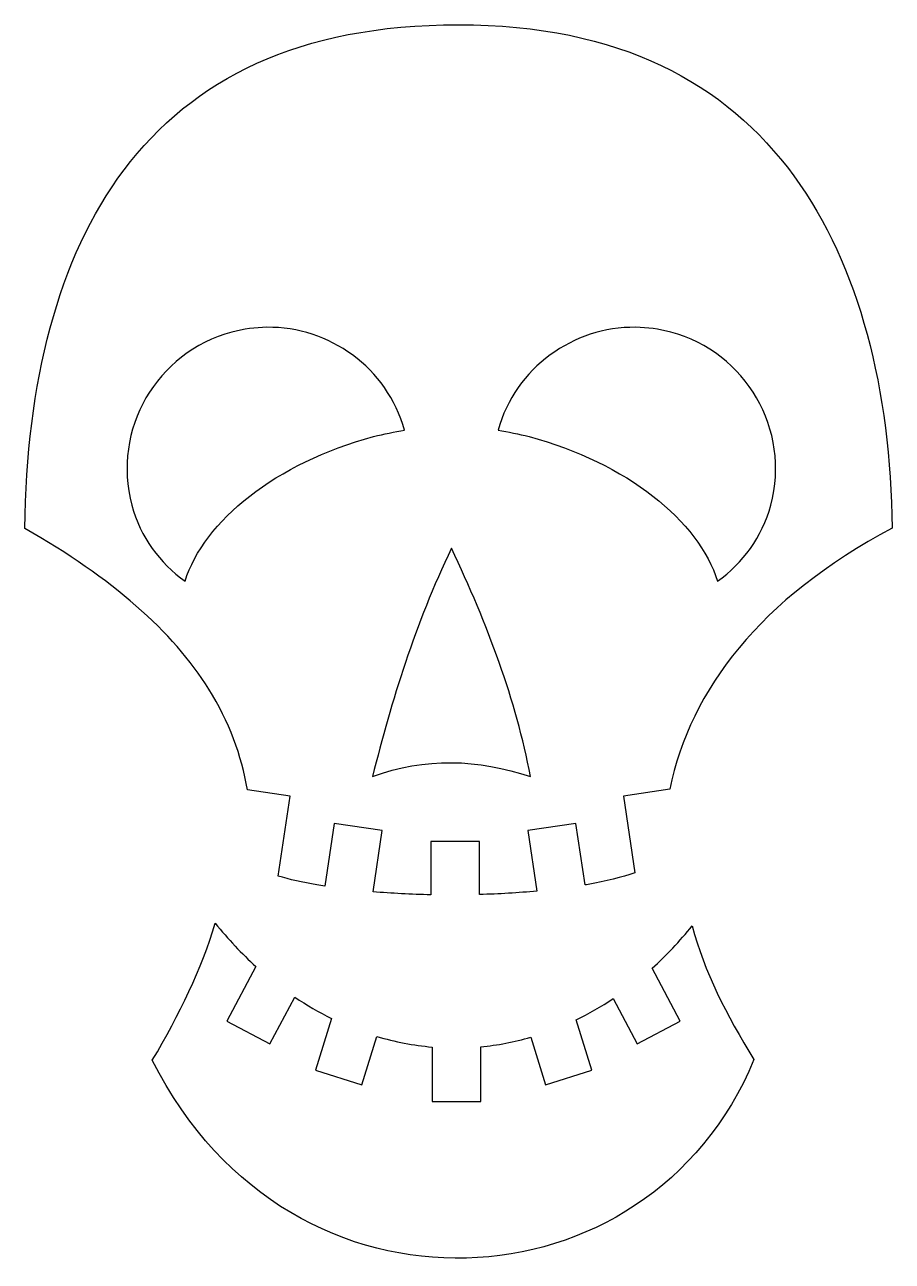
# Model space of a CAD drawing. Header units: centimetres. Extents: x -6.9 to 7.2, y -10 to 10.1.
import ezdxf

# ---------------------------------------------------------------- set-up
doc = ezdxf.new("R2010")
doc.units = ezdxf.units.CM
doc.header["$MEASUREMENT"] = 0
doc.layers.add('Layer 1', color=7, linetype='Continuous')

msp = doc.modelspace()

# ---------------------------------------------------------------- linework, layer by layer
at = {"layer": 'Layer 1'}
for points, knots in [([(0.16656, 10.06389), (-2.43554, 10.06389), (-4.14436, 9.18077), (-5.25498, 7.70889), (-5.25498, 7.70889), (-6.33098, 6.28285), (-6.83396, 4.25407), (-6.86453, 1.89561), (-6.86453, 1.89561), (-5.44642, 1.09366), (-4.46918, 0.22964), (-3.87988, -0.71054), (-3.87988, -0.71054), (-3.5511, -1.23511), (-3.3489, -1.78253), (-3.25567, -2.34059), (-3.25567, -2.34059), (-3.25567, -2.34059), (-2.56015, -2.44567), (-2.56015, -2.44567), (-2.56015, -2.44567), (-2.56015, -2.44567), (-2.7556, -3.7398), (-2.7556, -3.7398), (-2.7556, -3.7398), (-2.57289, -3.79344), (-2.36112, -3.84395), (-2.13025, -3.88326), (-2.13025, -3.88326), (-2.0885, -3.89034), (-2.04465, -3.89663), (-2.00176, -3.90325), (-2.00176, -3.90325), (-2.00176, -3.90325), (-1.84802, -2.88557), (-1.84802, -2.88557), (-1.84802, -2.88557), (-1.84802, -2.88557), (-1.06884, -3.00322), (-1.06884, -3.00322), (-1.06884, -3.00322), (-1.06884, -3.00322), (-1.21862, -3.99476), (-1.21862, -3.99476), (-1.21862, -3.99476), (-0.91733, -4.01998), (-0.60267, -4.03642), (-0.28312, -4.04304), (-0.28312, -4.04304), (-0.28312, -4.04304), (-0.28312, -3.1786), (-0.28312, -3.1786), (-0.28312, -3.1786), (-0.28312, -3.1786), (0.50492, -3.17858), (0.50492, -3.17858), (0.50492, -3.17858), (0.50492, -3.17858), (0.50492, -4.03952), (0.50492, -4.03952), (0.50492, -4.03952), (0.82253, -4.03037), (1.13609, -4.01203), (1.43641, -3.98394), (1.43641, -3.98394), (1.43641, -3.98394), (1.28815, -3.00311), (1.28815, -3.00311), (1.28815, -3.00311), (1.28815, -3.00311), (2.06729, -2.88546), (2.06729, -2.88546), (2.06729, -2.88546), (2.06729, -2.88546), (2.21812, -3.88315), (2.21812, -3.88315), (2.21812, -3.88315), (2.23448, -3.88037), (2.25177, -3.87792), (2.268, -3.87505), (2.268, -3.87505), (2.55601, -3.82445), (2.8123, -3.75799), (3.0266, -3.68673), (3.0266, -3.68673), (3.0266, -3.68673), (2.83916, -2.44556), (2.83916, -2.44556), (2.83916, -2.44556), (2.83916, -2.44556), (3.58912, -2.33234), (3.58912, -2.33234), (3.58912, -2.33234), (3.93532, -0.7017), (5.04025, 0.74795), (7.19714, 1.90225), (7.19714, 1.90225), (7.16492, 4.13066), (6.67312, 6.15607), (5.60222, 7.61264), (5.60222, 7.61264), (4.49414, 9.11979), (2.78604, 10.06381), (0.16656, 10.06381), (0.16656, 10.06381), (0.16656, 10.06381), (0.16656, 10.06389), (0.16656, 10.06389)], [0, 0, 0, 0, 0.03571429, 0.03571429, 0.03571429, 0.03571429, 0.07142857, 0.07142857, 0.07142857, 0.07142857, 0.10714286, 0.10714286, 0.10714286, 0.10714286, 0.14285714, 0.14285714, 0.14285714, 0.14285714, 0.17857143, 0.17857143, 0.17857143, 0.17857143, 0.21428571, 0.21428571, 0.21428571, 0.21428571, 0.25, 0.25, 0.25, 0.25, 0.28571429, 0.28571429, 0.28571429, 0.28571429, 0.32142857, 0.32142857, 0.32142857, 0.32142857, 0.35714286, 0.35714286, 0.35714286, 0.35714286, 0.39285714, 0.39285714, 0.39285714, 0.39285714, 0.42857143, 0.42857143, 0.42857143, 0.42857143, 0.46428571, 0.46428571, 0.46428571, 0.46428571, 0.5, 0.5, 0.5, 0.5, 0.53571429, 0.53571429, 0.53571429, 0.53571429, 0.57142857, 0.57142857, 0.57142857, 0.57142857, 0.60714286, 0.60714286, 0.60714286, 0.60714286, 0.64285714, 0.64285714, 0.64285714, 0.64285714, 0.67857143, 0.67857143, 0.67857143, 0.67857143, 0.71428571, 0.71428571, 0.71428571, 0.71428571, 0.75, 0.75, 0.75, 0.75, 0.78571429, 0.78571429, 0.78571429, 0.78571429, 0.82142857, 0.82142857, 0.82142857, 0.82142857, 0.85714286, 0.85714286, 0.85714286, 0.85714286, 0.89285714, 0.89285714, 0.89285714, 0.89285714, 0.92857143, 0.92857143, 0.92857143, 0.92857143, 1, 1, 1, 1]), ([(-2.93966, 5.1579), (-1.92645, 5.16996), (-0.9934, 4.50544), (-0.7072, 3.4899), (-0.7072, 3.4899), (-0.87191, 3.45954), (-1.04328, 3.43112), (-1.21039, 3.38646), (-1.21039, 3.38646), (-2.79346, 2.96288), (-3.96215, 2.01811), (-4.26601, 1.04082), (-4.26601, 1.04082), (-4.67597, 1.33832), (-4.987, 1.74937), (-5.12834, 2.27579), (-5.12834, 2.27579), (-5.4559, 3.49643), (-4.7296, 4.75253), (-3.50723, 5.07954), (-3.50723, 5.07954), (-3.31768, 5.13027), (-3.1273, 5.15565), (-2.93965, 5.15789), (-2.93965, 5.15789), (-2.93965, 5.15789), (-2.93966, 5.1579), (-2.93966, 5.1579)], [0, 0, 0, 0, 0.125, 0.125, 0.125, 0.125, 0.25, 0.25, 0.25, 0.25, 0.375, 0.375, 0.375, 0.375, 0.5, 0.5, 0.5, 0.5, 0.625, 0.625, 0.625, 0.625, 0.75, 0.75, 0.75, 0.75, 1, 1, 1, 1]), ([(3.03905, 5.1579), (3.2267, 5.15567), (3.41709, 5.13028), (3.60663, 5.07959), (3.60663, 5.07959), (4.82908, 4.75258), (5.55534, 3.49648), (5.22778, 2.27584), (5.22778, 2.27584), (5.08652, 1.74946), (4.7754, 1.33845), (4.36545, 1.04091), (4.36545, 1.04091), (4.06159, 2.01815), (2.89294, 2.96293), (1.30987, 3.3865), (1.30987, 3.3865), (1.1428, 3.43111), (0.97135, 3.45953), (0.80664, 3.4899), (0.80664, 3.4899), (1.09279, 4.50543), (2.02584, 5.16996), (3.03901, 5.1579), (3.03901, 5.1579), (3.03901, 5.1579), (3.03905, 5.1579), (3.03905, 5.1579)], [0, 0, 0, 0, 0.125, 0.125, 0.125, 0.125, 0.25, 0.25, 0.25, 0.25, 0.375, 0.375, 0.375, 0.375, 0.5, 0.5, 0.5, 0.5, 0.625, 0.625, 0.625, 0.625, 0.75, 0.75, 0.75, 0.75, 1, 1, 1, 1]), ([(0.05237, 1.57518), (0.63766, 0.34135), (1.10193, -0.89249), (1.33251, -2.12632), (1.33251, -2.12632), (0.47911, -1.84464), (-0.37424, -1.80719), (-1.22763, -2.12632), (-1.22763, -2.12632), (-0.91601, -0.89249), (-0.54156, 0.34135), (0.05238, 1.57518), (0.05238, 1.57518), (0.05238, 1.57518), (0.05237, 1.57518), (0.05237, 1.57518)], [0, 0, 0, 0, 0.2, 0.2, 0.2, 0.2, 0.4, 0.4, 0.4, 0.4, 0.6, 0.6, 0.6, 0.6, 1, 1, 1, 1]), ([(-3.77656, -4.50523), (-3.99815, -5.24165), (-4.35359, -5.9817), (-4.79736, -6.72664), (-4.79736, -6.72664), (-3.65461, -8.98545), (-1.6491, -9.98517), (0.2951, -9.93297), (0.2951, -9.93297), (2.23723, -9.88077), (4.09823, -8.77495), (4.95571, -6.71534), (4.95571, -6.71534), (4.50641, -5.98356), (4.14904, -5.29576), (3.95549, -4.5458), (3.95549, -4.5458), (3.7511, -4.7986), (3.53373, -5.02778), (3.3061, -5.23356), (3.3061, -5.23356), (3.3061, -5.23356), (3.76101, -6.09062), (3.76101, -6.09062), (3.76101, -6.09062), (3.76101, -6.09062), (3.06499, -6.4601), (3.06499, -6.4601), (3.06499, -6.4601), (3.06499, -6.4601), (2.67548, -5.72617), (2.67548, -5.72617), (2.67548, -5.72617), (2.4799, -5.85664), (2.27902, -5.97167), (2.07387, -6.07077), (2.07387, -6.07077), (2.07387, -6.07077), (2.32793, -6.88925), (2.32793, -6.88925), (2.32793, -6.88925), (2.32793, -6.88925), (1.57523, -7.12286), (1.57523, -7.12286), (1.57523, -7.12286), (1.57523, -7.12286), (1.33647, -6.35359), (1.33647, -6.35359), (1.33647, -6.35359), (1.06997, -6.43055), (0.79904, -6.4822), (0.52617, -6.50818), (0.52617, -6.50818), (0.52617, -6.50818), (0.52617, -7.39379), (0.52617, -7.39379), (0.52617, -7.39379), (0.52617, -7.39379), (-0.26195, -7.39377), (-0.26195, -7.39377), (-0.26195, -7.39377), (-0.26195, -7.39377), (-0.26195, -6.51128), (-0.26195, -6.51128), (-0.26195, -6.51128), (-0.56303, -6.48501), (-0.86255, -6.42745), (-1.15718, -6.3389), (-1.15718, -6.3389), (-1.15718, -6.3389), (-1.40049, -7.1228), (-1.40049, -7.1228), (-1.40049, -7.1228), (-1.40049, -7.1228), (-2.15319, -6.88919), (-2.15319, -6.88919), (-2.15319, -6.88919), (-2.15319, -6.88919), (-1.89209, -6.04819), (-1.89209, -6.04819), (-1.89209, -6.04819), (-2.09483, -5.94808), (-2.29366, -5.83246), (-2.48759, -5.70157), (-2.48759, -5.70157), (-2.48759, -5.70157), (-2.89029, -6.46005), (-2.89029, -6.46005), (-2.89029, -6.46005), (-2.89029, -6.46005), (-3.58636, -6.09057), (-3.58636, -6.09057), (-3.58636, -6.09057), (-3.58636, -6.09057), (-3.11703, -5.20643), (-3.11703, -5.20643), (-3.11703, -5.20643), (-3.34769, -4.99694), (-3.56835, -4.76316), (-3.77654, -4.50518), (-3.77654, -4.50518), (-3.77654, -4.50518), (-3.77656, -4.50523), (-3.77656, -4.50523)], [0, 0, 0, 0, 0.03703704, 0.03703704, 0.03703704, 0.03703704, 0.07407407, 0.07407407, 0.07407407, 0.07407407, 0.11111111, 0.11111111, 0.11111111, 0.11111111, 0.14814815, 0.14814815, 0.14814815, 0.14814815, 0.18518519, 0.18518519, 0.18518519, 0.18518519, 0.22222222, 0.22222222, 0.22222222, 0.22222222, 0.25925926, 0.25925926, 0.25925926, 0.25925926, 0.2962963, 0.2962963, 0.2962963, 0.2962963, 0.33333333, 0.33333333, 0.33333333, 0.33333333, 0.37037037, 0.37037037, 0.37037037, 0.37037037, 0.40740741, 0.40740741, 0.40740741, 0.40740741, 0.44444444, 0.44444444, 0.44444444, 0.44444444, 0.48148148, 0.48148148, 0.48148148, 0.48148148, 0.51851852, 0.51851852, 0.51851852, 0.51851852, 0.55555556, 0.55555556, 0.55555556, 0.55555556, 0.59259259, 0.59259259, 0.59259259, 0.59259259, 0.62962963, 0.62962963, 0.62962963, 0.62962963, 0.66666667, 0.66666667, 0.66666667, 0.66666667, 0.7037037, 0.7037037, 0.7037037, 0.7037037, 0.74074074, 0.74074074, 0.74074074, 0.74074074, 0.77777778, 0.77777778, 0.77777778, 0.77777778, 0.81481481, 0.81481481, 0.81481481, 0.81481481, 0.85185185, 0.85185185, 0.85185185, 0.85185185, 0.88888889, 0.88888889, 0.88888889, 0.88888889, 0.92592593, 0.92592593, 0.92592593, 0.92592593, 1, 1, 1, 1])]:
    msp.add_open_spline(points, degree=3, knots=knots, dxfattribs=at)

doc.saveas('drawing.dxf')
